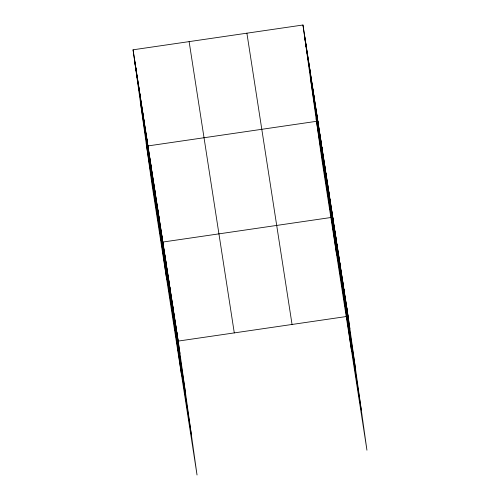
<?xml version="1.0" encoding="UTF-8"?>
<svg xmlns="http://www.w3.org/2000/svg" width="500" height="500" viewBox="0 0 500 500"><rect width="100%" height="100%" fill="white"/><g stroke="black" fill="none" stroke-linecap="round" stroke-linejoin="round"><path stroke-width="0.75" d="M133.056 49.806L178.219 341.087L197.037 475L151.875 183.725L133.056 49.806L302.962 25L348.125 316.275L366.944 450.194L321.781 158.912L302.962 25M178.219 341.087L348.125 316.275M304.694 37.337L349.862 328.612M310.331 77.456L355.5 368.731M316.144 118.794L361.306 410.069M246.894 33.188L292.056 324.462M189.125 41.619L234.288 332.9M134.787 62.144L179.95 353.419M140.425 102.269L185.594 393.544M146.237 143.6L191.4 434.881M346.731 307.275L348.462 319.613M345.331 298.269L347.069 310.606M343.938 289.269L345.669 301.606M342.544 280.262L344.275 292.6M341.144 271.262L342.881 283.6M339.75 262.256L341.481 274.594M338.356 253.256L340.087 265.594M336.956 244.25L338.694 256.588M335.562 235.25L337.294 247.587M334.169 226.244L335.9 238.581M351.587 351.156L332.769 217.244L162.862 242.05L181.681 375.969M331.413 208.506L333.15 220.844M330.062 199.769L331.794 212.1M328.706 191.025L330.438 203.363M327.35 182.288L329.081 194.625M325.994 173.55L327.731 185.888M324.637 164.812L326.375 177.15M323.288 156.075L325.019 168.412M321.931 147.338L323.663 159.675M320.575 138.6L322.306 150.938M319.219 129.863L320.956 142.194M336.688 255.037L317.863 121.119L147.956 145.931L166.781 279.844M316.512 112.381L318.244 124.719M315.156 103.644L316.887 115.981M313.8 94.906L315.538 107.244M312.444 86.169L314.181 98.506M311.094 77.431L312.825 89.769M309.738 68.694L311.469 81.025M308.381 59.956L310.113 72.287M307.025 51.212L308.762 63.55M305.669 42.475L307.406 54.812M304.319 33.737L306.05 46.075M176.825 332.081L178.556 344.419M175.425 323.081L177.162 335.412M174.031 314.075L175.763 326.413M172.631 305.075L174.369 317.406M171.238 296.069L172.975 308.406M169.844 287.069L171.575 299.406M168.444 278.062L170.181 290.4M167.05 269.062L168.781 281.4M165.656 260.056L167.387 272.394M164.256 251.056L165.994 263.394M161.506 233.312L163.244 245.65M160.15 224.575L161.887 236.912M158.8 215.837L160.531 228.175M157.444 207.1L159.175 219.438M156.088 198.363L157.819 210.694M154.731 189.619L156.469 201.956M153.375 180.881L155.113 193.219M152.025 172.144L153.756 184.481M150.669 163.406L152.4 175.744M149.312 154.669L151.044 167.006M146.606 137.194L148.338 149.525M145.25 128.456L146.981 140.787M143.894 119.712L145.625 132.05M142.537 110.975L144.275 123.312M141.181 102.238L142.919 114.575M139.831 93.5L141.562 105.838M138.475 84.763L140.206 97.1M137.119 76.025L138.85 88.362M135.762 67.287L137.5 79.619M134.406 58.544L136.144 70.881"/></g></svg>
